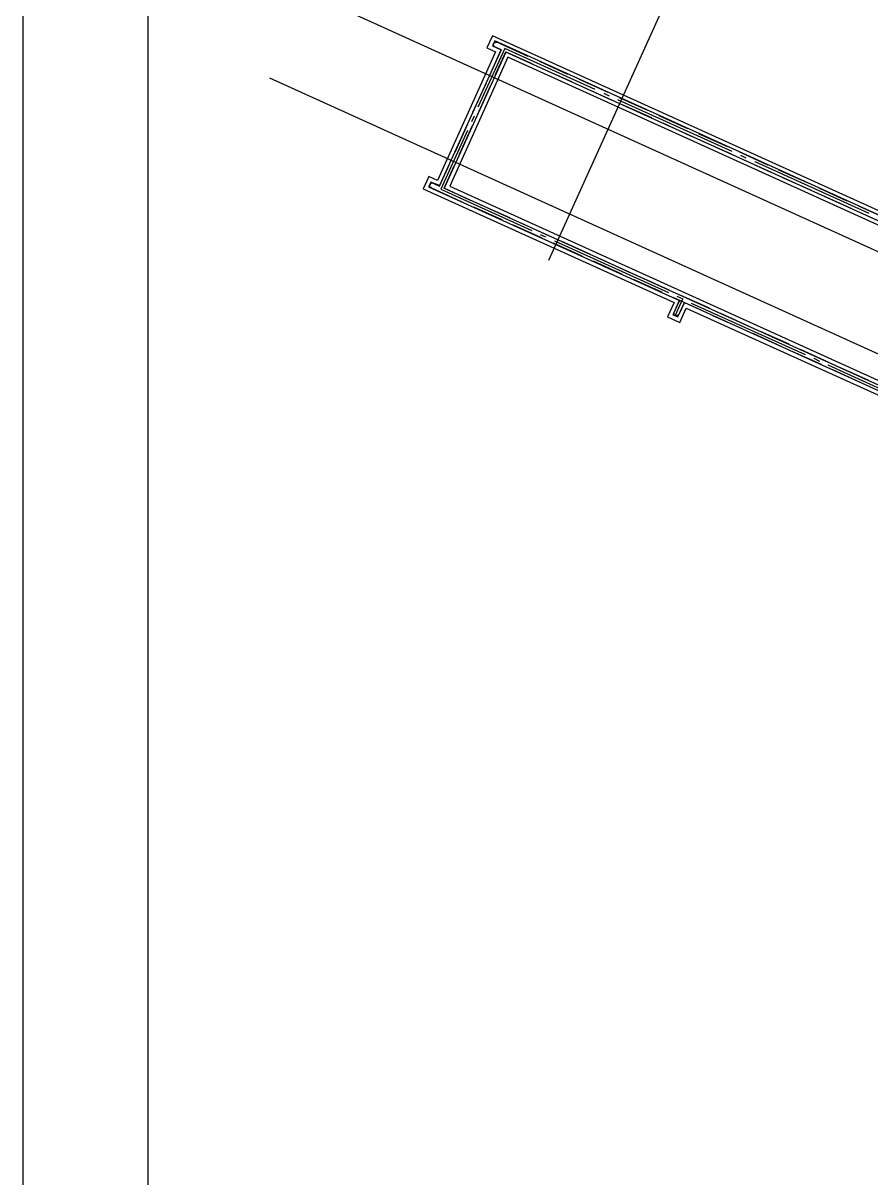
# Model space of a CAD drawing. Header units: millimetres. Extents: x 1 to 1188, y 1 to 840.
# Drawn here: x 0.8 to 136.3, y 560.4 to 744.8 of the extents above; entities that cross this region are included whole.
import ezdxf

# ---------------------------------------------------------------- set-up
doc = ezdxf.new("R2010")
doc.units = ezdxf.units.MM
doc.layers.add('GEOMETRY', color=7, linetype='Continuous')

msp = doc.modelspace()

# ---------------------------------------------------------------- linework, layer by layer
at = {"layer": 'GEOMETRY'}
for points in [[(1188.16, 0.71), (0.83, 0.71), (0.83, 840.05)], [(123.9, 793.25), (84.78, 706.89)], [(46.62, 749.5), (449.59, 566.87)], [(75.64, 736.93), (77.22, 740.54), (76.21, 740.99), (76.02, 741.24), (76.02, 741.56), (76.27, 741.75), (76.53, 741.75)], [(81.54, 739.46), (76.53, 741.75)], [(92.27, 734.19), (77.79, 740.73), (73.48, 731.34)], [(76.33, 736.61), (77.98, 740.23), (82.11, 738.32)], [(87.89, 736.61), (83.38, 738.64)], [(40.2, 736.04), (457.65, 546.87)], [(83.89, 737.5), (88.46, 735.46)], [(72.71, 730.58), (74.81, 735.15)], [(73.48, 730.26), (75.51, 734.77)], [(94.3, 733.69), (89.73, 735.78)], [(90.3, 734.64), (94.81, 732.54)], [(94.56, 733.11), (93.67, 733.56)], [(114.12, 724.29), (95.89, 732.54)], [(100.65, 730.83), (96.15, 732.86)], [(96.65, 731.72), (101.23, 729.69)], [(69.86, 724.16), (71.89, 728.73)], [(72.91, 729.94), (72.46, 729.05)], [(107.07, 727.91), (102.5, 730)], [(103.07, 728.86), (107.58, 726.76)], [(71.83, 727.65), (67.57, 718.26), (82.11, 711.65)], [(70.56, 723.84), (72.65, 728.42)], [(113.42, 725.05), (108.85, 727.08)], [(109.42, 725.94), (113.99, 723.91)], [(119.83, 722.13), (115.26, 724.23)], [(116.4, 723.21), (115.51, 723.65)], [(115.77, 723.08), (120.34, 720.99)], [(71, 716.22), (66.05, 718.51), (65.79, 718.7), (65.86, 719.02), (66.05, 719.27), (66.36, 719.21), (67.38, 718.76), (69.03, 722.38)], [(72.21, 716.54), (68.14, 718.45), (69.73, 722)], [(136.02, 714.38), (117.8, 722.64)], [(126.18, 719.27), (121.61, 721.3)], [(122.18, 720.16), (126.75, 718.13)], [(132.53, 716.35), (128.02, 718.45)], [(78.62, 713.68), (74.05, 715.72)], [(128.53, 717.3), (133.1, 715.21)], [(77.41, 713.37), (72.84, 715.4)], [(138.94, 713.49), (134.37, 715.53)], [(134.94, 714.38), (139.45, 712.35)], [(83.76, 710.44), (79.19, 712.54)], [(84.97, 710.76), (80.4, 712.86)], [(83.45, 711.02), (84.33, 710.64)], [(90.18, 707.59), (85.61, 709.62)], [(85.73, 710), (103.96, 701.75)], [(91.38, 707.91), (86.81, 709.94)], [(96.53, 704.67), (91.96, 706.76)], [(97.73, 704.98), (93.16, 707.08)], [(102.88, 701.81), (98.37, 703.84)], [(104.08, 702.13), (99.58, 704.16)], [(109.29, 698.89), (104.72, 700.98)], [(105.29, 701.17), (106.24, 700.73)], [(110.5, 699.27), (105.93, 701.3)], [(106.5, 700.16), (105.61, 698.25), (105.35, 698.06), (105.1, 698.06), (104.85, 698.25), (104.85, 698.57), (105.73, 700.54)], [(105.04, 698.06), (106.24, 700.73)], [(107.58, 700.09), (125.8, 691.84)], [(115.64, 696.03), (111.07, 698.06)], [(116.85, 696.35), (112.34, 698.44)], [(123.26, 693.49), (118.69, 695.52)], [(122.05, 693.11), (117.48, 695.21)], [(128.4, 690.25), (123.83, 692.28)], [(129.61, 690.57), (125.04, 692.67)], [(127.2, 691.27), (128.09, 690.82)], [(129.42, 690.19), (147.64, 681.93)], [(134.75, 687.33), (130.25, 689.43)], [(135.96, 687.71), (131.45, 689.74)]]:
    msp.add_lwpolyline(points, dxfattribs=at)
for points in [[(1184.79, 5.66), (20.83, 5.66), (20.83, 836.68), (1184.79, 836.68)], [(231.59, 641.8), (243.34, 667.84), (241.43, 668.73), (241.05, 667.96), (75.83, 742.77), (74.94, 740.86), (76.33, 740.23), (67.06, 719.65), (65.67, 720.29), (64.78, 718.32), (104.85, 700.16), (103.83, 697.87), (105.8, 696.98), (106.81, 699.27), (160.73, 674.88), (159.65, 672.6), (161.61, 671.71), (162.69, 674), (229.94, 643.45), (229.62, 642.69)], [(231.27, 642.69), (242.51, 667.52), (241.75, 667.84), (241.37, 667.08), (76.21, 741.94), (75.83, 741.18), (77.22, 740.54), (67.38, 718.83), (65.98, 719.4), (65.6, 718.64), (105.73, 700.48), (104.66, 698.19), (105.48, 697.87), (106.5, 700.16), (161.55, 675.2), (160.53, 672.92), (161.3, 672.54), (162.38, 674.82), (230.83, 643.83), (230.45, 643.01)], [(241.05, 666.31), (77.98, 740.16), (68.14, 718.45), (106.81, 700.92), (161.93, 675.96), (231.21, 644.6)], [(240.16, 665.99), (78.3, 739.34), (69.03, 718.76), (230.83, 645.42)]]:
    msp.add_lwpolyline(points, close=True, dxfattribs=at)

doc.saveas('drawing.dxf')
